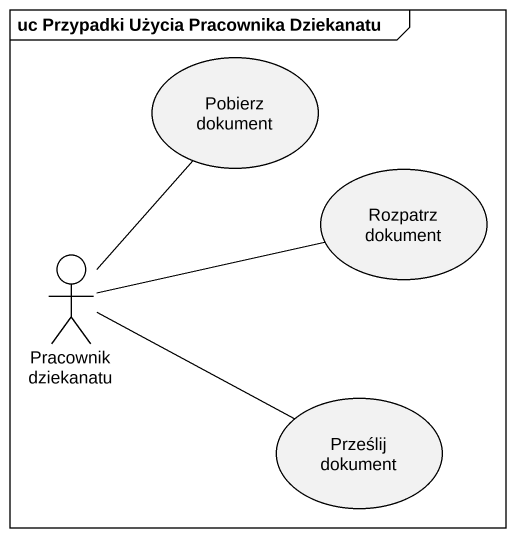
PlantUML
@startuml
mainframe uc Przypadki Użycia Pracownika Dziekanatu
usecase "Pobierz dokument" as Pobierz_dokument
usecase "Rozpatrz dokument" as Rozpatrz_dokument
actor "Pracownik dziekanatu" as Pracownik_dziekanatu
usecase "Prześlij dokument" as Prześlij_dokument
Pracownik_dziekanatu -up- Pobierz_dokument
Pracownik_dziekanatu -right- Rozpatrz_dokument
Pracownik_dziekanatu -right- Prześlij_dokument
@enduml
